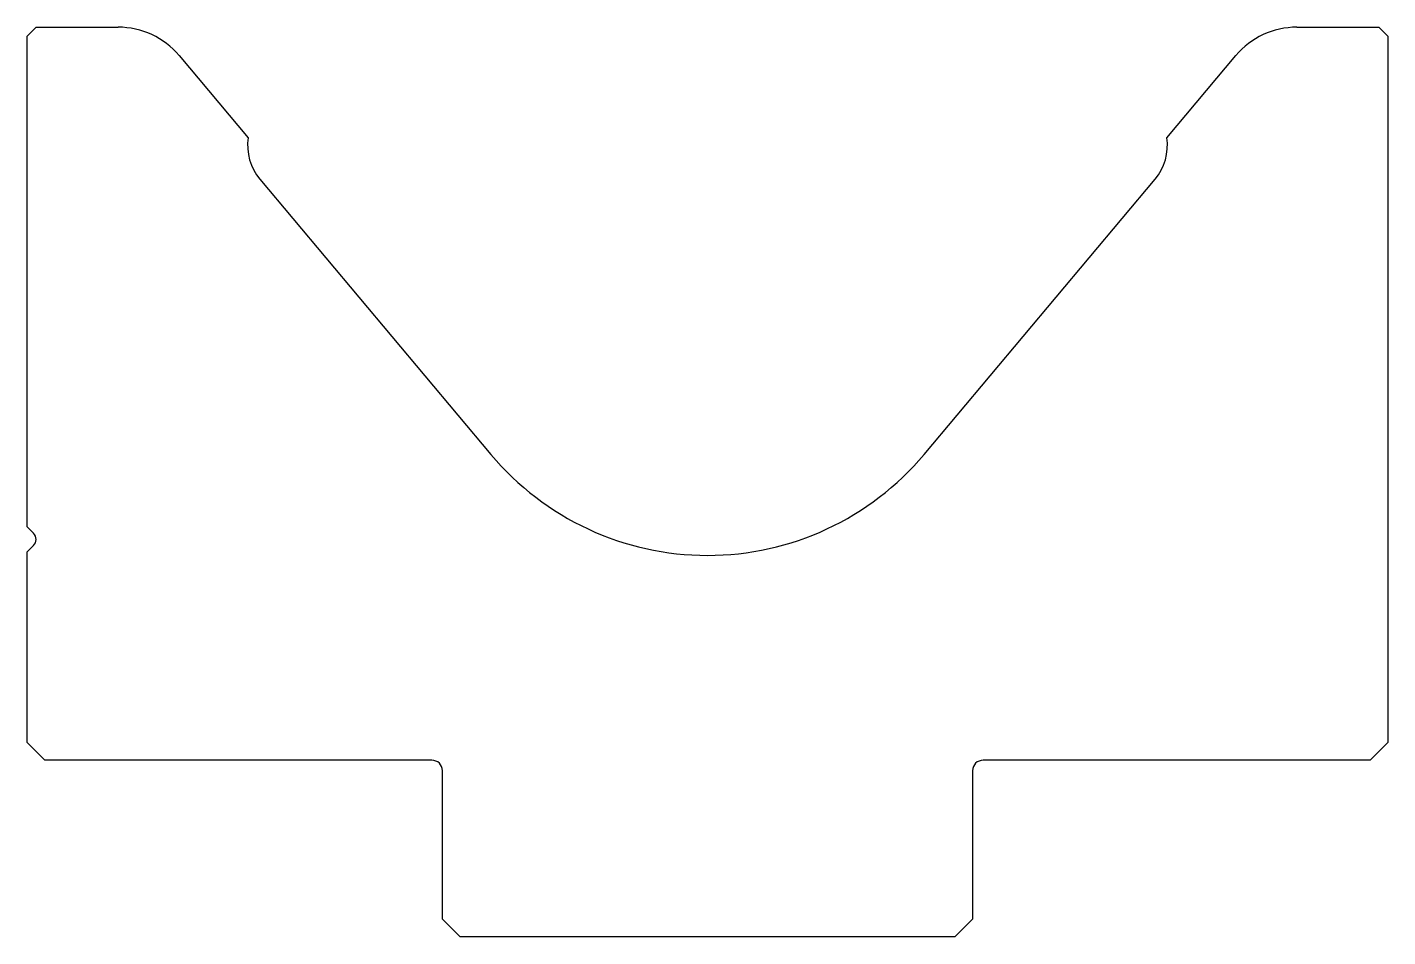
# Model space of a CAD drawing. Header units: metres. Extents: x -78 to 76, y -32 to 71.
import ezdxf

# ---------------------------------------------------------------- set-up
doc = ezdxf.new("R2010")
doc.units = ezdxf.units.M

msp = doc.modelspace()

# ---------------------------------------------------------------- linework, layer by layer
for p, q in [((-77.099119, 71.326327), (-78.099119, 70.326327)), ((-77.099119, 71.326327), (-67.795888, 71.326327)), ((65.59765, 71.326327), (74.900881, 71.326327)), ((75.900881, 70.326327), (74.900881, 71.326327)), ((-78.099119, 14.74054), (-78.099119, 70.326327)), ((75.900881, 70.326327), (75.900881, -9.673673)), ((-60.901488, 68.111415), (-53.099119, 58.812914)), ((50.900881, 58.812914), (58.70325, 68.111415)), ((-51.756574, 54.101484), (-25.612541, 22.944239)), ((23.414303, 22.944239), (49.558336, 54.101484)), ((-77.392012, 14.033434), (-78.099119, 14.74054)), ((-78.099119, 11.912113), (-77.392012, 12.61922)), ((-78.099119, -9.673673), (-78.099119, 11.912113)), ((-78.099119, -9.673673), (-76.099119, -11.673673)), ((73.900881, -11.673673), (75.900881, -9.673673)), ((-32.299119, -11.673673), (-76.099119, -11.673673)), ((73.900881, -11.673673), (30.100881, -11.673673)), ((-31.099119, -29.673673), (-31.099119, -12.873673)), ((28.900881, -12.873673), (28.900881, -29.673673)), ((-31.099119, -29.673673), (-29.099119, -31.673673)), ((26.900881, -31.673673), (28.900881, -29.673673)), ((26.900881, -31.673673), (-29.099119, -31.673673))]:
    msp.add_line(p, q)
for centre, radius, start, end in [((-67.795888, 62.326327), 9, 40, 90), ((65.59765, 62.326327), 9, 90, 140), ((-47.160308, 57.95821), 6, 171.810315, 220), ((44.96207, 57.95821), 6, 320, 8.189685), ((-1.099119, 43.513442), 32, 220, 320), ((-78.099119, 13.326327), 1, 315, 45), ((-32.299119, -12.873673), 1.2, 0, 90), ((30.100881, -12.873673), 1.2, 90, 180)]:
    msp.add_arc(centre, radius, start, end)

doc.saveas('drawing.dxf')
